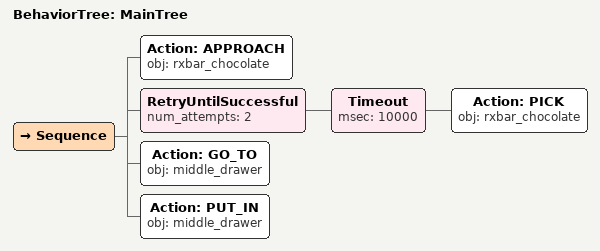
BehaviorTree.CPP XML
<root main_tree_to_execute="MainTree">
  <BehaviorTree ID="MainTree">
    <Sequence>
      <!-- Approach rxbar_chocolate -->
      <Action ID="APPROACH" obj="rxbar_chocolate" />
      <!-- Retry GRASP rxbar_chocolate up to 2 attempts -->
      <RetryUntilSuccessful num_attempts="2">
        <!-- Timeout: GRASP rxbar_chocolate within 10s -->
        <Timeout msec="10000">
          <!-- Grasp rxbar_chocolate -->
          <Action ID="PICK" obj="rxbar_chocolate" />
        </Timeout>
      </RetryUntilSuccessful>
      <!-- Pick rxbar_chocolate -->
      <Action ID="GO_TO" obj="middle_drawer" />
      <!-- Go to middle_drawer -->
      <Action ID="PUT_IN" obj="middle_drawer" />
    </Sequence>
  </BehaviorTree>
</root>
